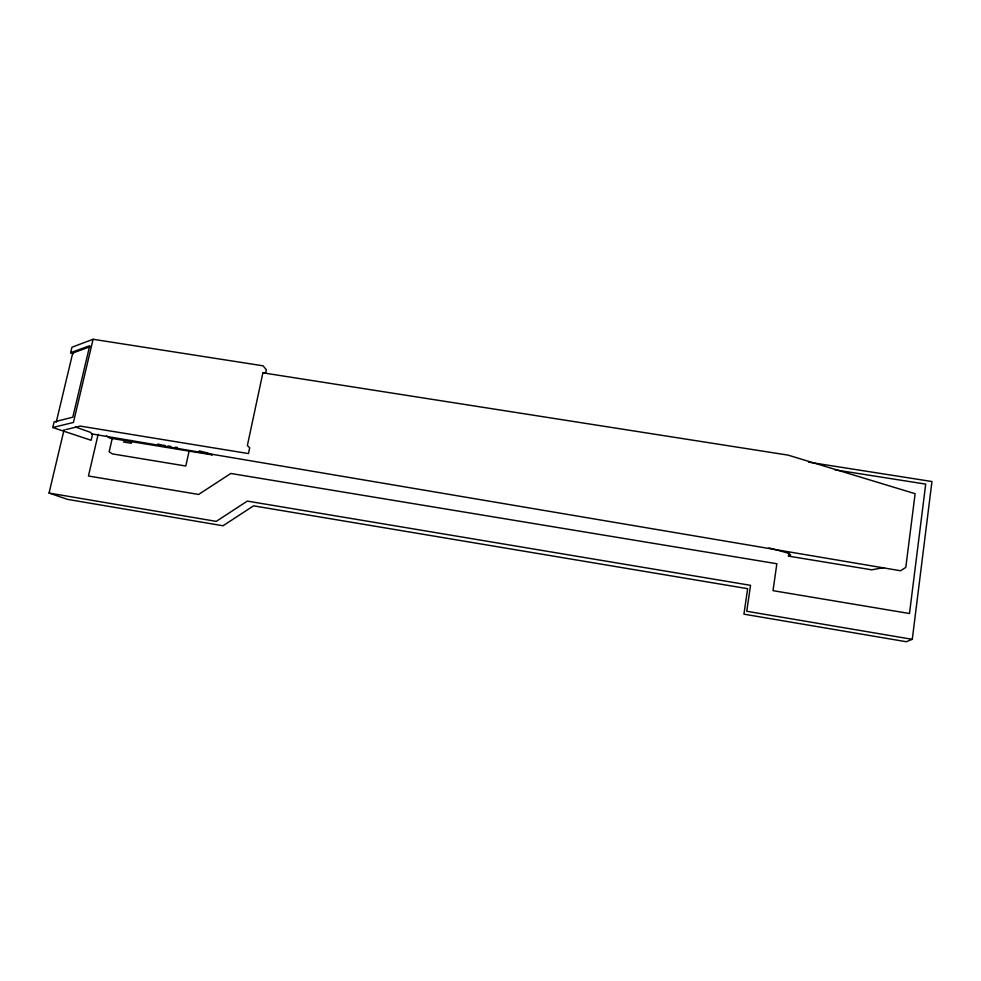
<?xml version="1.0" encoding="UTF-8"?>
<svg xmlns="http://www.w3.org/2000/svg" width="981" height="981" viewBox="0 0 981 981"><rect width="100%" height="100%" fill="white"/><g stroke="black" fill="none" stroke-linecap="round" stroke-linejoin="round"><path stroke-width="1.47" d="M64.121 429.543L49.05 493.051L67.554 499.378L223.03 525.767L253.539 505.84L747.657 588.686L743.929 614.167L906.297 641.721L912.281 639.33L931.95 481.524L808.54 462.149M883.685 567.619L871.79 569.826L788.479 556.117L788.896 553.149M73.391 353.761L70.632 352.706L71.944 347.225L93.085 339.279L263.067 365.815L266.317 369.714L265.569 373.209L262.883 372.829L247.359 445.582L249.701 447.741L248.463 453.578L80.234 426.085L65.752 429.629M189.112 451.064L185.801 466.024L112.361 453.884L109.149 451.812L112.19 438.642M131.932 440.432L131.282 443.265L123.385 441.977M98.161 434.289L88.449 476.006L198.603 494.449L230.817 473.467L776.854 563.744L773.003 590.66L909.485 613.517L925.708 484.111L835.076 469.85M93.085 339.279L73.428 422.455L52.766 427.52L54.102 421.916L72.815 417.17L89.725 345.692L70.632 352.706M56.224 422.284L72.729 353.062L90.007 346.747M262.883 372.829L788.037 455.11L915.126 493.713L905.794 567.386L900.558 570.758L91.724 433.909M165.016 445.509L162.11 445.031A4.378 0.674 12.3 0 1 161.007 444.822M167.923 445.975L170.829 446.453M49.05 493.051L216.237 521.377L247.31 501.095L750.539 585.326L746.749 611.273L912.281 639.33M199.241 450.904L203.643 451.983A12.925 1.987 12.1 0 1 212.337 454.926L109.823 438.115L106.463 435.846M52.766 427.52L91.11 440.285L92.398 434.816L90.571 432.376L75.378 426.968M788.479 556.117A17.842 2.784 8.5 0 0 783.745 551.886A361.486 47.824 9.8 0 0 768.957 547.974M159.903 444.565A4.378 0.674 12.3 0 1 157.953 443.988M177.083 447.385A4.378 0.674 12.2 0 1 175.194 447.177"/></g></svg>
